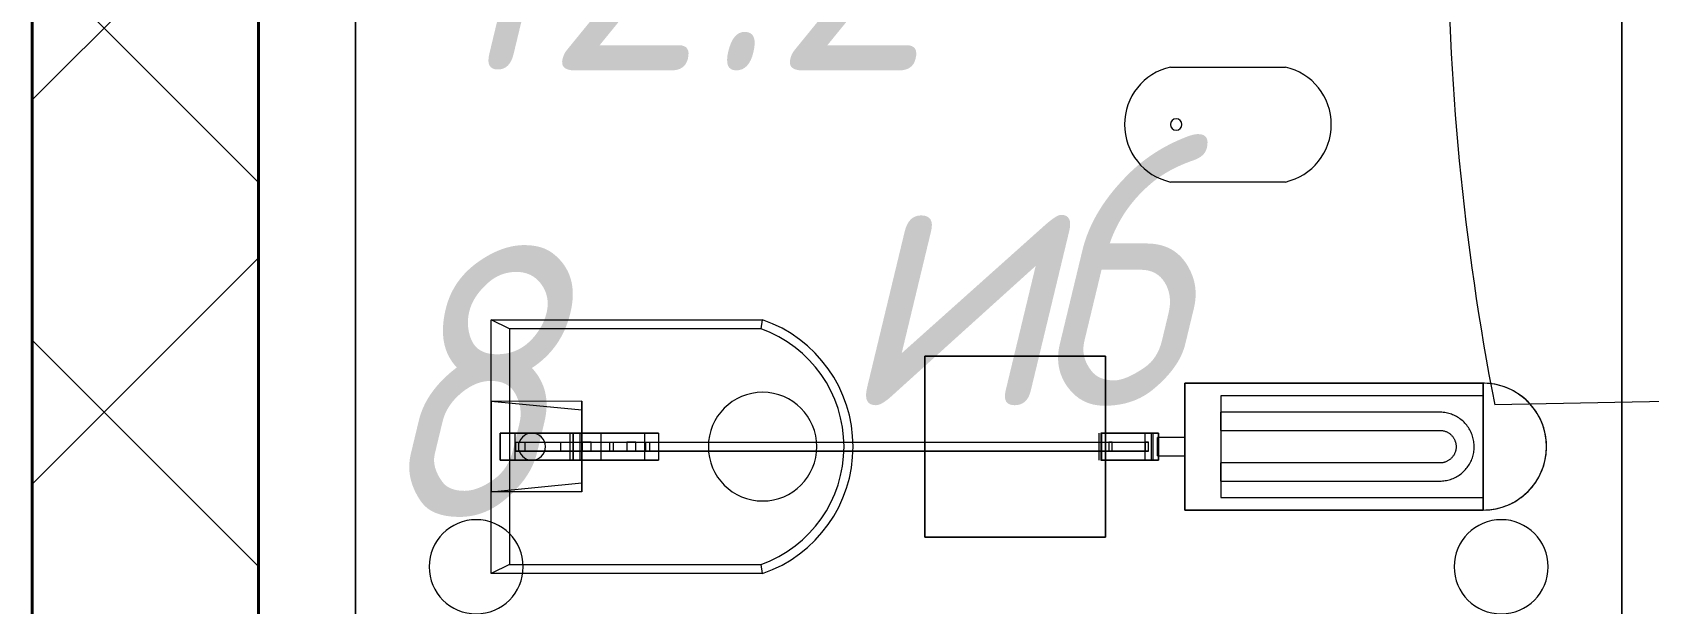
# Model space of a CAD drawing. Header units: millimetres. Extents: x -32954 to 151739, y -65671 to 56243.
# Drawn here: x -7040 to -6147, y -62126 to -61811 of the extents above; entities that cross this region are included whole.
import ezdxf

# ---------------------------------------------------------------- set-up
doc = ezdxf.new("R2010")
doc.units = ezdxf.units.MM
for name, color, linetype, lineweight in [('A-GENM', 7, 'Continuous', 9), ('I-FURN', 7, 'Continuous', 9), ('M-EQPM', 7, 'Continuous', 9), ('M-EQPM-IDEN', 7, 'Continuous', 9), ('Стены разрез', 7, 'Continuous', 40)]:
    doc.layers.add(name, color=color, linetype=linetype, lineweight=lineweight)
doc.styles.add('GOST Common_I', font='GOST_Common Italic.ttf', dxfattribs={"width": 0.9, "height": 150})

# ---------------------------------------------------------------- blocks, each defined once
blk = doc.blocks.new('М05-М06_Стул офисный - М06_Кресло рабочее Меделия-9419869-О_ТХ_01')
at = {"layer": 'I-FURN'}
for p, q in [((-153.99, 23.22), (-156.06, 129.6)), ((384.72, 129.6), (382.63, 23.24)), ((-192.66, -358.79), (-187.62, 18.37)), ((-145.04, -358.79), (-150.08, 18.37)), ((373.64, -358.79), (378.68, 18.37)), ((416.22, 18.37), (421.26, -358.79)), ((-137.41, -372.81), (-140.28, -342.02)), ((366.01, -372.81), (368.88, -342.02)), ((-130.13, -450.82), (-137.41, -372.81)), ((366.01, -372.81), (358.73, -450.82))]:
    blk.add_line(p, q, dxfattribs=at)
for centre, radius, start, end in [((114.33, -1258.57), 1414.25, 78.97799, 101.02201), ((114.34, -13952.78), 13657.88, 88.908717, 91.091598), ((-100.28, -110.62), 264.8, 249.58017, 261.93849), ((328.88, -110.62), 264.8, 278.06151, 290.41983), ((114.3, -2327.41), 1944.95, 82.94126, 97.05874), ((-2.94, -436.59), 127.98, 162.07332, 184.28413), ((231.54, -436.59), 127.98, 355.71587, 17.92668), ((-2.94, -436.59), 127.98, 186.38064, 198.15643), ((231.54, -436.59), 127.98, 341.84357, 353.61936), ((114.3, 1700.19), 2189.73, 263.73788, 276.26212)]:
    blk.add_arc(centre, radius, start, end, dxfattribs=at)
for centre, start_param, end_param in [((-168.85, 18.32), 0.005718, 0.656743), ((-168.85, 18.32), 0.005718, 0.174035), ((397.45, 18.32), 2.481298, 3.135875)]:
    blk.add_ellipse(centre, major_axis=(18.76, 0), ratio=0.427808, start_param=start_param, end_param=end_param, dxfattribs=at)
for points, knots in [([(-187.61, 18.37), (-187.59, 19.66), (-186.12, 22.18), (-180.44, 24.95), (-173.23, 26.33), (-165.96, 26.45), (-159.08, 25.4), (-155.47, 24.04), (-153.99, 23.22)], [-1, -1, -1, -1, -0.807692, -0.615385, -0.461538, -0.307692, -0.153846, 0, 0, 0, 0]), ([(382.63, 23.24), (383.74, 23.85), (386.32, 24.92), (391.66, 26.11), (398.25, 26.54), (405.33, 25.82), (410.29, 24.33), (413.27, 22.73), (414.93, 21.37), (415.97, 19.89), (416.2, 18.88), (416.21, 18.37)], [-1, -1, -1, -1, -0.884615, -0.769231, -0.615385, -0.461538, -0.307692, -0.230769, -0.153846, -0.076923, 0, 0, 0, 0])]:
    blk.add_open_spline(points, degree=3, knots=knots, dxfattribs=at)
blk = doc.blocks.new('8_Лампа настольная - 8_Лампа настольная-9375513-О_ТХ_01')
at = {"layer": 'M-EQPM'}
for p, q in [((-90, 65), (-100, 70)), ((-100, -70), (-100, 70)), ((-100, 70), (50, 70)), ((-90, 65), (-90, -65)), ((49.15, 65), (-90, 65)), ((49.15, 65), (50, 70)), ((448.34, 35), (283.34, 35)), ((283.34, 35), (283.34, -35)), ((283.34, -35), (283.34, 35)), ((283.34, 35), (448.34, 35)), ((448.34, 28), (303.34, 28)), ((303.34, 28), (303.34, -28)), ((303.34, 28), (303.34, -28)), ((448.34, 28), (448.34, 35)), ((448.34, 35), (448.34, -35)), ((448.34, 35), (448.34, 0)), ((448.34, 0), (448.34, 35)), ((448.34, -28), (448.34, 28)), ((-50, 25.18), (-100, 25)), ((-50, 20.08), (-100, 25)), ((-100, 15), (-100, 25)), ((-100, 25), (-100, 15)), ((-50, 25.18), (-50, 20.08)), ((-50, 14.84), (-50, 25.18)), ((-50, 20.08), (-50, 15)), ((424.34, 19), (303.34, 19)), ((303.34, 9), (303.34, 19)), ((303.34, 19), (303.34, 9)), ((-100, 15), (-100, -15)), ((-100, -15), (-100, 15)), ((-50, 15), (-50, -15.02)), ((-50, -15.05), (-50, 14.84)), ((303.34, 9), (424.34, 9)), ((-95, 7.5), (-86.89, 7.5)), ((-54.98, 7.5), (-95, 7.5)), ((-95, -7.5), (-95, 7.5)), ((-95, 7.5), (-95, -7.5)), ((-86.89, 7.5), (-51.09, 7.5)), ((-86.89, 7.5), (-86.89, -7.5)), ((-86.34, -2.5), (-86.34, 2.5)), ((-86.34, 2.5), (-81.37, 2.5)), ((-86.34, 2.5), (-49.78, 2.5)), ((-81.37, 2.5), (-81.37, -2.5)), ((-81.37, 2.5), (-44.81, 2.5)), ((-61.52, -2.5), (-61.52, 2.5)), ((-61.52, 2.5), (-56.56, 2.5)), ((-61.52, 2.5), (-24.96, 2.5)), ((-56.56, 2.5), (-56.56, -2.5)), ((-56.56, 2.5), (-20, 2.5)), ((-56.5, 7.5), (-56.5, -7.5)), ((-51.09, 7.5), (-54.98, 7.5)), ((-54.98, 7.5), (-54.98, -7.5)), ((-15.04, 7.5), (-54.74, 7.5)), ((-54.74, 7.5), (-39.49, 7.5)), ((-54.74, 7.5), (-54.74, -7.5)), ((-51.09, 7.5), (-51.09, -7.5)), ((-44.81, 2.5), (-49.78, 2.5)), ((-49.78, 2.5), (-49.78, -2.5)), ((-44.81, -2.5), (-44.81, 2.5)), ((-39.49, 7.5), (-7.54, 7.5)), ((-39.49, 7.5), (-39.49, -7.5)), ((-34.48, -2.5), (-34.48, 2.5)), ((-34.48, 2.5), (-32.52, 2.5)), ((-34.48, 2.5), (241.29, 2.5)), ((-32.52, 2.5), (-32.52, -2.5)), ((-32.52, 2.5), (243.26, 2.5)), ((-20, 2.5), (-24.96, 2.5)), ((-24.96, 2.5), (-24.96, -2.5)), ((-20, -2.5), (-20, 2.5)), ((-7.54, 7.5), (-15.04, 7.5)), ((-15.04, -7.5), (-15.04, 7.5)), ((-14.52, -2.5), (-14.52, 2.5)), ((-14.52, 2.5), (-12.55, 2.5)), ((-14.52, 2.5), (261.38, 2.5)), ((-12.55, 2.5), (-12.55, -2.5)), ((-12.55, 2.5), (263.34, 2.5)), ((-7.54, 7.5), (-7.54, -7.5)), ((235.81, 7.5), (235.81, -7.5)), ((261.22, 7.5), (236.91, 7.5)), ((236.91, 7.5), (237.42, 7.5)), ((236.91, 7.5), (236.91, -7.5)), ((237.42, 7.5), (264.8, 7.5)), ((237.42, -7.5), (237.42, 7.5)), ((243.26, 2.5), (241.29, 2.5)), ((241.29, 2.5), (241.29, -2.5)), ((243.26, -2.5), (243.26, 2.5)), ((265.78, 7.5), (261.22, 7.5)), ((261.22, 7.5), (261.22, -7.5)), ((263.34, 2.5), (261.38, 2.5)), ((261.38, 2.5), (261.38, -2.5)), ((263.34, -2.5), (263.34, 2.5)), ((264.8, 7.5), (268.85, 7.5)), ((264.8, 7.5), (264.8, -7.5)), ((268.85, 7.5), (265.78, 7.5)), ((265.78, 7.5), (265.78, -7.5)), ((283.34, 5), (268.34, 5)), ((268.34, 5), (268.34, -5)), ((268.34, -5), (268.34, 5)), ((268.85, -7.5), (268.85, 7.5)), ((268.85, 7.5), (268.85, -7.5)), ((283.34, 5), (283.34, -5)), ((283.34, -5), (283.34, 5)), ((448.34, -35), (448.34, 0)), ((448.34, 0), (448.34, -35)), ((-95, -7.5), (-54.98, -7.5)), ((-86.89, -7.5), (-95, -7.5)), ((-51.09, -7.5), (-86.89, -7.5)), ((-81.37, -2.5), (-86.34, -2.5)), ((-86.34, -2.5), (-49.78, -2.5)), ((-44.81, -2.5), (-81.37, -2.5)), ((-56.56, -2.5), (-61.52, -2.5)), ((-61.52, -2.5), (-24.96, -2.5)), ((-20, -2.5), (-56.56, -2.5)), ((-54.98, -7.5), (-51.09, -7.5)), ((-39.49, -7.5), (-54.74, -7.5)), ((-54.74, -7.5), (-15.04, -7.5)), ((-49.78, -2.5), (-44.81, -2.5)), ((-7.54, -7.5), (-39.49, -7.5)), ((-32.52, -2.5), (-34.48, -2.5)), ((-34.48, -2.5), (241.29, -2.5)), ((243.26, -2.5), (-32.52, -2.5)), ((-24.96, -2.5), (-20, -2.5)), ((-15.04, -7.5), (-7.54, -7.5)), ((-12.55, -2.5), (-14.52, -2.5)), ((-14.52, -2.5), (261.38, -2.5)), ((263.34, -2.5), (-12.55, -2.5)), ((237.42, -7.5), (236.91, -7.5)), ((236.91, -7.5), (261.22, -7.5)), ((264.8, -7.5), (237.42, -7.5)), ((241.29, -2.5), (243.26, -2.5)), ((261.22, -7.5), (265.78, -7.5)), ((261.38, -2.5), (263.34, -2.5)), ((268.85, -7.5), (264.8, -7.5)), ((265.78, -7.5), (268.85, -7.5)), ((268.34, -5), (283.34, -5)), ((-100, -25), (-100, -15)), ((-100, -15), (-100, -25)), ((-50, -15.02), (-50, -19.9)), ((-50, -24.91), (-50, -15.05)), ((424.34, -9), (303.34, -9)), ((303.34, -9), (303.34, -19)), ((303.34, -19), (303.34, -9)), ((-100, -25), (-50, -19.9)), ((-50, -24.91), (-100, -25)), ((-50, -19.9), (-50, -24.91)), ((303.34, -19), (424.34, -19)), ((283.34, -35), (448.34, -35)), ((448.34, -35), (283.34, -35)), ((303.34, -28), (448.34, -28)), ((448.34, -35), (448.34, -28)), ((-90, -65), (-100, -70)), ((50, -70), (-100, -70)), ((-90, -65), (49.15, -65)), ((50, -70), (49.15, -65))]:
    blk.add_line(p, q, dxfattribs=at)
at = {"layer": 'M-EQPM', "flags": 128}
for points in [[(448.34, -35), (449.74, -34.97), (451.13, -34.89), (452.53, -34.75), (453.91, -34.55), (455.29, -34.3), (456.66, -34), (458.01, -33.64), (459.35, -33.22), (460.67, -32.76), (461.97, -32.24), (463.24, -31.67), (464.5, -31.04), (465.73, -30.37), (466.93, -29.65), (468.1, -28.89), (469.24, -28.07), (470.34, -27.22), (471.41, -26.31), (472.45, -25.37), (473.44, -24.38), (474.4, -23.36), (475.31, -22.3), (476.18, -21.2), (477.01, -20.07), (477.79, -18.91), (478.52, -17.72), (479.2, -16.5), (479.84, -15.25), (480.42, -13.98), (480.96, -12.68), (481.44, -11.37), (481.87, -10.04), (482.24, -8.69), (482.56, -7.32), (482.83, -5.95), (483.04, -4.56), (483.19, -3.17), (483.29, -1.78), (483.33, -0.38), (483.32, 1.02), (483.25, 2.42), (483.13, 3.81), (482.95, 5.2), (482.71, 6.58), (482.42, 7.95), (482.08, 9.31), (481.68, 10.65), (481.22, 11.98), (480.72, 13.28), (480.16, 14.57), (479.55, 15.83), (478.9, 17.06), (478.19, 18.27), (477.43, 19.45), (476.63, 20.6), (475.79, 21.71), (474.9, 22.79), (473.96, 23.84), (472.99, 24.84), (471.98, 25.81), (470.93, 26.73), (469.84, 27.62), (468.72, 28.45), (467.56, 29.25), (466.38, 29.99), (465.17, 30.69), (463.92, 31.34), (462.66, 31.94), (461.37, 32.48), (460.06, 32.98), (458.73, 33.42), (457.39, 33.81), (456.03, 34.14), (454.66, 34.42), (453.28, 34.65), (451.89, 34.82), (450.49, 34.93), (449.09, 34.99), (448.34, 35)], [(424.34, -19), (425.1, -18.98), (425.85, -18.94), (426.61, -18.86), (427.36, -18.76), (428.11, -18.62), (428.85, -18.46), (429.59, -18.26), (430.31, -18.04), (431.03, -17.78), (431.74, -17.5), (432.43, -17.19), (433.11, -16.85), (433.78, -16.49), (434.43, -16.1), (435.06, -15.68), (435.68, -15.24), (436.28, -14.77), (436.86, -14.28), (437.43, -13.77), (437.97, -13.24), (438.48, -12.68), (438.98, -12.11), (439.45, -11.51), (439.9, -10.9), (440.32, -10.27), (440.72, -9.62), (441.09, -8.96), (441.44, -8.28), (441.76, -7.59), (442.05, -6.88), (442.31, -6.17), (442.54, -5.45), (442.74, -4.72), (442.92, -3.98), (443.06, -3.23), (443.17, -2.48), (443.26, -1.72), (443.31, -0.96), (443.34, -0.21), (443.33, 0.55), (443.29, 1.31), (443.22, 2.07), (443.13, 2.82), (443, 3.57), (442.84, 4.32), (442.65, 5.05), (442.44, 5.78), (442.19, 6.5), (441.92, 7.21), (441.61, 7.91), (441.28, 8.59), (440.93, 9.26), (440.54, 9.92), (440.13, 10.56), (439.7, 11.18), (439.24, 11.79), (438.76, 12.37), (438.25, 12.94), (437.72, 13.49), (437.17, 14.01), (436.6, 14.51), (436.01, 14.99), (435.4, 15.45), (434.77, 15.88), (434.13, 16.28), (433.47, 16.66), (432.8, 17.01), (432.11, 17.34), (431.41, 17.63), (430.7, 17.9), (429.98, 18.14), (429.25, 18.35), (428.51, 18.54), (427.77, 18.69), (427.02, 18.81), (426.26, 18.9), (425.51, 18.96), (424.75, 19), (424.34, 19)], [(424.34, 9), (424.7, 8.99), (425.06, 8.97), (425.41, 8.94), (425.77, 8.89), (426.12, 8.82), (426.48, 8.74), (426.82, 8.65), (427.17, 8.54), (427.51, 8.42), (427.84, 8.29), (428.17, 8.14), (428.49, 7.98), (428.81, 7.81), (429.12, 7.63), (429.42, 7.43), (429.71, 7.22), (430, 7), (430.27, 6.77), (430.54, 6.52), (430.79, 6.27), (431.04, 6.01), (431.27, 5.73), (431.5, 5.45), (431.71, 5.16), (431.91, 4.86), (432.1, 4.56), (432.27, 4.24), (432.44, 3.92), (432.59, 3.59), (432.72, 3.26), (432.85, 2.92), (432.96, 2.58), (433.05, 2.23), (433.14, 1.88), (433.21, 1.53), (433.26, 1.17), (433.3, 0.82), (433.32, 0.46), (433.34, 0.1), (433.33, -0.26), (433.31, -0.62), (433.28, -0.98), (433.24, -1.34), (433.18, -1.69), (433.1, -2.04), (433.01, -2.39), (432.91, -2.74), (432.79, -3.08), (432.66, -3.42), (432.52, -3.75), (432.36, -4.07), (432.19, -4.39), (432.01, -4.7), (431.82, -5), (431.61, -5.3), (431.4, -5.58), (431.17, -5.86), (430.93, -6.13), (430.68, -6.39), (430.42, -6.64), (430.15, -6.87), (429.87, -7.1), (429.58, -7.32), (429.28, -7.52), (428.98, -7.71), (428.66, -7.89), (428.34, -8.06), (428.02, -8.21), (427.69, -8.35), (427.35, -8.48), (427.01, -8.59), (426.66, -8.69), (426.31, -8.78), (425.96, -8.85), (425.61, -8.91), (425.25, -8.95), (424.89, -8.98), (424.53, -9), (424.34, -9)]]:
    blk.add_lwpolyline(points, dxfattribs=at)
at = {"layer": 'M-EQPM'}
for centre, radius, start, end in [((26, 0), 69, 289.60486, 70.39514), ((26, 0), 74, 288.92464, 71.07536), ((50, 0), 30, 0, 180), ((448.34, 0), 35, 270, 90), ((-77.5, 0), 7.5, 0, 180), ((-77.5, 0), 7.5, 0, 180), ((-77.5, 0), 7.5, 180, 360), ((50, 0), 30, 180, 360), ((-77.5, 0), 7.5, 180, 0)]:
    blk.add_arc(centre, radius, start, end, dxfattribs=at)
blk = doc.blocks.new('М167_Стол рабочий _ тумба подкатная - Стол рабочий _ тумба 1200 ГКБ-10528343-О_ТХ_01')
at = {"layer": 'I-FURN'}
for p, q in [((-600, 350), (600, 350)), ((600, 350), (-600, 350)), ((-600, -350), (600, -350)), ((600, -350), (-600, -350))]:
    blk.add_line(p, q, dxfattribs=at)
for centre, start, end in [((519.69, 283.3), 0, 180), ((519.69, 283.3), 0, 180), ((519.69, 283.3), 180, 0), ((519.69, 283.3), 180, 0), ((519.69, -283.3), 0, 180), ((519.69, -283.3), 0, 180), ((519.69, -283.3), 180, 360), ((519.69, -283.3), 180, 0)]:
    blk.add_arc(centre, 26, start, end, dxfattribs=at)
blk = doc.blocks.new('АРМ_Компьютер - ГКБ_АРМ2 _3_2_-10173054-О_ТХ_01')
at = {"layer": 'A-GENM'}
for p, q in [((312.62, 255.33), (312.62, 318.83)), ((376.12, 318.83), (376.12, 255.33))]:
    blk.add_line(p, q, dxfattribs=at)
for centre, start, end in [((344.37, 311.69), 12.68038, 167.31962), ((344.37, 262.48), 192.68038, 347.31962)]:
    blk.add_arc(centre, 32.54, start, end, dxfattribs=at)
at = {"layer": 'M-EQPM'}
for start, end in [(0, 180), (0, 180), (180, 360), (180, 0)]:
    blk.add_arc((344.37, 258.49), 3.16, start, end, dxfattribs=at)
blk = doc.blocks.new('б_п_Универсальный элемент - Телефон-9405581-О_ТХ_01')
at = {"layer": 'M-EQPM'}
for p, q in [((50, 50), (-50, 50)), ((-50, 50), (-50, -50)), ((-50, -50), (-50, 50)), ((-50, 50), (50, 50)), ((50, -50), (50, 50)), ((50, 50), (50, -50)), ((-50, -50), (50, -50)), ((50, -50), (-50, -50))]:
    blk.add_line(p, q, dxfattribs=at)

msp = doc.modelspace()

# ---------------------------------------------------------------- hatches: boundary and pattern name
at = {"layer": 'Стены разрез', "lineweight": 9}
h = msp.add_hatch(dxfattribs=at)
h.set_pattern_fill('FP_1', color=256, style=0, pattern_type=2)
h.set_pattern_definition([(45, (-1e-11, -50353.12), (-106.066, 106.066), []), (135, (-1e-11, -50353.12), (-106.066, -106.066), [])])
h.paths.add_polyline_path([(-6915, -62248.12), (-6915, -59098.12), (-7040, -59098.12), (-7040, -62248.12)])

# ---------------------------------------------------------------- linework, layer by layer
at = {"layer": 'Стены разрез'}
for p, q in [((-7040, -59098.12), (-7040, -62228.12)), ((-6915, -62228.12), (-6915, -59098.12))]:
    msp.add_line(p, q, dxfattribs=at)

# ---------------------------------------------------------------- block references
at = {"layer": 'I-FURN'}
for name, p, rotation in [('М167_Стол рабочий _ тумба подкатная - Стол рабочий _ тумба 1200 ГКБ-10528343-О_ТХ_01', (-6511.37, -61585.95), 270.0000000000005), ('М05-М06_Стул офисный - М06_Кресло рабочее Меделия-9419869-О_ТХ_01', (-6102.08, -61860.14), 90.00000000000117)]:
    msp.add_blockref(name, p, dxfattribs=dict(at, rotation=rotation))
at = {"layer": 'M-EQPM'}
for name, p, rotation in [('АРМ_Компьютер - ГКБ_АРМ2 _3_2_-10173054-О_ТХ_01', (-6666.21, -61517.07), 270.0000000000005), ('б_п_Универсальный элемент - Телефон-9405581-О_ТХ_01', (-6496.73, -62039.32), 89.9999999999999)]:
    msp.add_blockref(name, p, dxfattribs=dict(at, rotation=rotation))
msp.add_blockref('8_Лампа настольная - 8_Лампа настольная-9375513-О_ТХ_01', (-6686.33, -62039.32), dxfattribs=at)

# ---------------------------------------------------------------- texts
at = {"layer": 'M-EQPM-IDEN', "char_height": 150, "attachment_point": 1, "style": 'GOST Common_I'}
for s, insert, width in [('12.2', (-6822.2, -61681.55), 382.4049), ('\\fGOST Common|b0|i1|c204|p34|;\\W.9;6', (-6492.23, -61866.73), 122.6582), ('\\fGOST Common|b0|i1|c204|p34|;\\W.9;и', (-6593.43, -61866.73), 122.6582), ('\\fGOST Common|b0|i1|c204|p34|;\\W.9;8', (-6853.1, -61928.52), 122.6582)]:
    msp.add_mtext(s, dxfattribs=dict(at, insert=insert, width=width))

doc.saveas('drawing.dxf')
